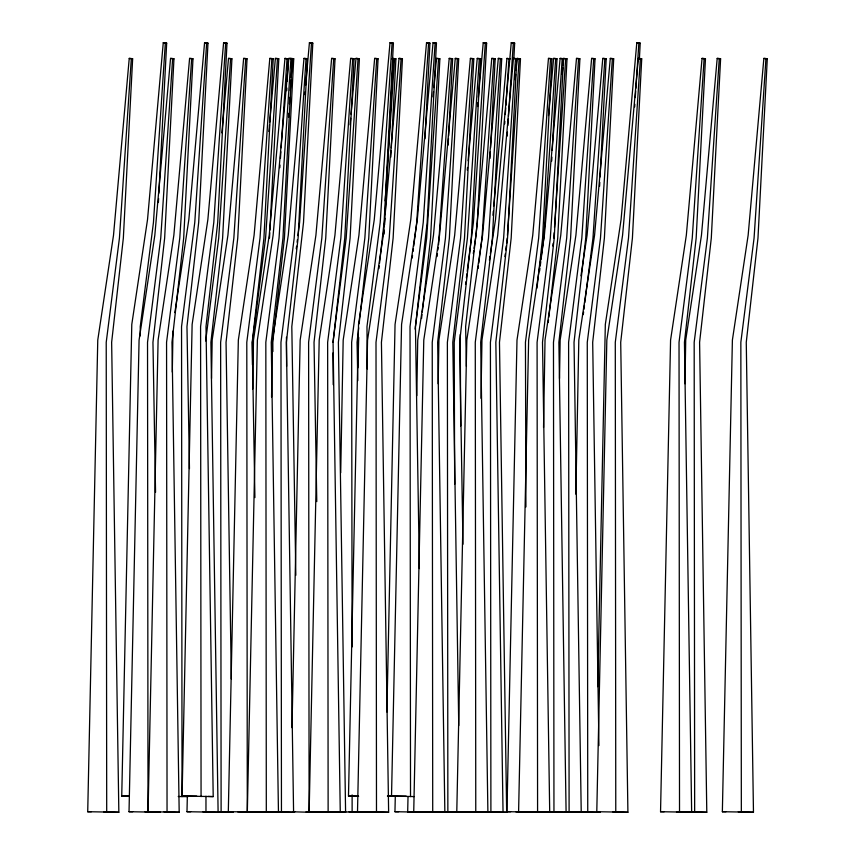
<?xml version="1.0" encoding="UTF-8"?>
<svg xmlns="http://www.w3.org/2000/svg" width="855" height="855" viewBox="0 0 855 855"><rect width="100%" height="100%" fill="white"/><g stroke="black" fill="none" stroke-linecap="round" stroke-linejoin="round"><path stroke-width="1.28" d="M172.293 372.085L172.988 331.035M211.527 378.476L212.168 340.066L227.922 235.221L243.643 58.407L244.979 58.407L247.052 58.813L237.754 238.085L226.051 342.299L231.331 678.923M252.653 389.068L253.486 340.066L269.229 235.221L284.961 58.407L288.37 58.813L287.195 81.385M271.548 397.009L272.51 340.066L288.263 235.221L303.985 58.407L305.321 58.407L307.394 58.813L298.096 238.085L286.382 342.299L293.586 812.25L266.268 811.823M357.85 367.874L358.715 337.447M416.791 395.683L417.732 340.066L433.474 235.221L449.206 58.407L450.542 58.407L452.616 58.813L448.619 135.838M438.177 383.767L438.914 340.066L454.668 235.221L470.389 58.407L471.725 58.407L473.798 58.813L464.5 238.085L452.797 342.299L458.75 725.585M480.98 398.334L481.964 340.066L497.706 235.221L513.438 58.407L514.774 58.407L516.848 58.813L507.539 238.085L495.836 342.299L503.039 812.25M543.545 427.468L545.02 340.066L560.762 235.221L576.494 58.407L577.83 58.407L579.904 58.813L570.595 238.085L558.892 342.299L566.096 812.25L538.03 811.823M559.512 378.476L560.153 340.066L575.907 235.221L591.628 58.407L592.964 58.407L595.037 58.813L585.739 238.085L574.026 342.299L581.229 812.25L565.07 811.823M684.983 383.767L685.721 340.066L701.463 235.221L717.195 58.407L718.531 58.407L720.605 58.813L711.296 238.085L699.593 342.299L706.796 812.25L679.469 811.823M87.723 811.716L97.769 340.066L113.512 235.221L129.244 58.407L130.58 58.407L132.643 58.813L123.344 238.085L111.642 342.299L118.845 812.25L87.723 811.716L91.367 811.716M129.34 796.272L121.741 796.058L131.788 324.408L147.53 219.553L163.262 42.75L164.598 42.75L166.672 43.156L158.88 193.209M144.965 811.823L160.152 812.25L129.03 811.716L139.076 340.066L154.83 235.221L170.551 58.407L171.887 58.407L173.96 58.813L164.652 238.085L152.949 342.299L155.557 492.266M148.065 811.716L158.1 340.066L173.854 235.221L189.586 58.407L190.911 58.407L192.984 58.813L183.686 238.085L171.983 342.299L179.187 812.25L148.065 811.716L152.917 811.716M182.083 796.058L192.129 324.408L207.872 219.553L223.604 42.75L224.94 42.75L227.003 43.156L217.704 222.428L206.002 326.642L213.205 796.593L182.083 796.058L196.746 796.123M221.883 132.856L228.509 58.407L229.845 58.407L231.919 58.813L222.61 238.085L210.907 342.299L218.111 812.25L186.989 811.716L187.352 795.706M259.375 811.823L279.927 812.25L228.306 811.716L238.342 340.066L254.095 235.221L269.817 58.407L271.153 58.407L273.226 58.813L263.928 238.085L252.214 342.299L254.908 497.599M291.993 727.658L300.158 340.066L315.912 235.221L331.633 58.407L332.969 58.407L335.042 58.813L325.744 238.085L314.031 342.299L316.777 501.607M351.02 114.239L355.99 58.407L357.326 58.407L359.399 58.813L350.09 238.085L338.388 342.299L345.591 812.25L309.147 811.716L319.193 340.066L334.936 235.221L350.668 58.407L352.004 58.407L354.077 58.813L344.768 238.085L333.065 342.299L340.269 812.25L325.082 811.823M340.696 472.826L343.186 340.066L358.929 235.221L374.661 58.407L375.997 58.407L378.07 58.813L368.762 238.085L359.132 323.831M358.608 796.336L348.487 796.058L358.534 324.408L374.276 219.553L390.008 42.75L391.344 42.75L393.418 43.156L384.109 222.428L379.524 263.319M379.396 812.25L357.508 811.716L367.554 340.066L383.307 235.221L399.029 58.407L400.364 58.407L402.438 58.813L393.129 238.085L381.426 342.299L388.63 812.25L349.075 811.823M386.888 712.001L395.053 324.408L410.795 219.553L426.527 42.75L427.863 42.75L429.937 43.156L424.978 138.767M410.892 811.823L426.079 812.25L394.957 811.716L395.309 795.706M455.255 58.407L457.329 58.813L445.444 238.085L432.235 342.299L432.716 812.25L413.735 811.716L423.781 340.066L439.534 235.221L455.255 58.407L456.591 58.407L458.665 58.813L449.367 238.085L437.653 342.299L444.857 812.25L407.685 811.716L408.017 797.042M498.294 58.407L500.367 58.813L488.494 238.085L475.273 342.299L475.765 812.25L456.784 811.716L466.819 340.066L482.573 235.221L498.294 58.407L499.63 58.407L501.703 58.813L492.405 238.085L480.692 342.299L487.895 812.25L469.192 811.823M553.217 812.25L506.951 811.716L516.997 340.066L532.751 235.221L548.472 58.407L549.808 58.407L551.881 58.813L542.583 238.085L536.951 288.21M538.073 812.25L518.6 811.716L528.636 340.066L544.389 235.221L560.111 58.407L561.446 58.407L563.52 58.813L554.222 238.085L542.508 342.299L549.712 812.25L534.525 811.823M575.853 494.179L578.814 340.066L594.567 235.221L610.288 58.407L611.624 58.407L613.698 58.813L604.389 238.085L592.686 342.299L598.928 745.592M597.731 686.651L605.329 324.408L621.083 219.553L636.804 42.75L640.213 43.156L639.39 59.091M596.79 811.716L606.836 340.066L622.579 235.221L638.311 58.407L639.647 58.407L641.72 58.813L632.411 238.085L620.709 342.299L627.912 812.25L596.79 811.716L600.434 811.716M660.541 811.716L670.577 340.066L686.33 235.221L702.051 58.407L703.387 58.407L705.461 58.813L696.162 238.085L684.449 342.299L691.652 812.25L660.541 811.716L664.175 811.716M722.357 811.716L732.393 340.066L748.146 235.221L763.868 58.407L765.204 58.407L767.277 58.813L757.979 238.085L746.265 342.299L753.469 812.25L722.357 811.716L725.991 811.716M158.399 202.507L158.603 198.52M174.869 312.62L188.848 219.553L204.569 42.75L205.905 42.75L207.979 43.156L198.681 222.428L186.967 326.642L189.468 468.615M269.496 238.085L269.774 232.774M269.913 230.113L278.794 58.813L276.721 58.407L275.385 58.407L269.71 122.222M286.714 90.683L286.853 88.022M292.26 58.813L282.952 238.085L271.249 342.299L278.452 812.25M252.182 811.716L247.33 811.716L257.376 340.066L273.119 235.221L288.851 58.407L291.662 58.407L293.735 58.813L284.426 238.085L272.724 342.299L272.905 351.555M305.63 85.286L309.414 42.75L310.739 42.75L312.812 43.156L303.514 222.428L291.812 326.642L295.83 575.276M384.109 234.099L384.312 230.113M384.59 224.801L384.932 218.164M385.145 214.178L393.204 58.813L391.868 58.813M390.81 157.085L391.163 150.437M391.301 147.787L395.918 58.813L392.509 58.407L395.918 58.813M414.151 796.593L391.526 796.058L401.572 324.408L417.326 219.553L433.047 42.75L434.383 42.75L436.456 43.156L427.158 222.428L415.445 326.642L419.377 568.607M433.87 87.659L436.478 58.407L437.813 58.407L439.876 58.813L430.578 238.085L422.285 311.957M448.138 145.126L448.48 138.489M468.123 160.772L477.229 58.407L478.554 58.407L480.628 58.813L471.329 238.085L459.627 342.299L462.983 544.272M478.373 97.256L483.225 42.75L484.561 42.75L486.634 43.156L477.325 222.428L465.622 326.642L466.403 366.314M490.011 158.41L490.364 151.773M490.567 147.787L495.184 58.813L493.111 58.407L491.775 58.407L476.053 235.221L474.076 248.324M513.823 59.091L514.657 43.156L511.247 42.75L495.515 219.553L490.396 253.636M516.003 70.377L517.072 58.407L520.481 58.813L511.172 238.085L499.47 342.299L506.673 812.25L451.643 811.823M551.689 161.061L551.903 157.085M552.245 150.437L557 58.813L554.927 58.407L553.591 58.407L548.504 115.575M563.018 65.055L563.616 58.407L567.015 58.813L557.717 238.085L548.825 317.237M599.579 186.294L599.783 182.307M600.06 176.996L606.195 58.813L604.122 58.407L602.786 58.407L587.064 235.221L580.962 275.844M129.244 58.407L131.317 58.813L119.433 238.085L106.223 342.299L106.704 812.25M163.262 42.75L165.336 43.156L153.451 222.428L140.241 326.642L140.295 335.897M170.551 58.407L172.625 58.813L160.74 238.085L147.53 342.299L148.011 812.25M189.586 58.407L191.648 58.813L179.774 238.085L166.565 342.299L167.046 812.25M204.569 42.75L206.643 43.156L194.769 222.428L181.549 326.642L182.04 796.593L188.1 796.593M223.604 42.75L225.677 43.156L213.793 222.428L200.583 326.642L201.064 796.593M228.509 58.407L230.583 58.813L218.698 238.085L205.66 340.974M243.643 58.407L245.716 58.813L233.843 238.085L220.633 342.299L221.114 812.25L233.244 812.25L218.068 811.823M269.817 58.407L271.89 58.813L260.016 238.085L246.796 342.299L247.287 812.25M275.385 58.407L277.458 58.813L265.584 238.085L252.375 342.299L252.492 364.786M279.809 167.708L279.991 165.047M280.429 158.41L280.868 151.773M281.135 147.787L287.034 58.813L284.961 58.407M288.851 58.407L290.924 58.813L279.04 238.085L265.83 342.299L266.311 812.25M288.53 117.242L288.787 113.255M289.407 103.968L289.845 97.32M290.283 90.683L290.989 80.06M291.17 77.399L292.399 58.813L290.187 58.407M303.985 58.407L306.058 58.813L294.184 238.085L280.964 342.299L281.455 812.25M309.414 42.75L311.477 43.156L299.603 222.428L297.935 235.617M331.633 58.407L333.707 58.813L321.833 238.085L308.612 342.299L309.104 812.25L321.234 812.25L306.047 811.823M350.668 58.407L352.741 58.813L340.856 238.085L327.647 342.299L328.128 812.25M355.99 58.407L358.063 58.813L346.179 238.085L332.969 342.299M374.661 58.407L376.734 58.813L364.85 238.085L351.64 342.299L352.11 646.925M390.008 42.75L392.082 43.156L380.197 222.428L366.987 326.642L367.223 368.965M385.167 200.904L385.52 195.592M386.043 187.619L386.567 179.657M386.92 174.345L394.583 58.813M399.029 58.407L401.102 58.813L389.217 238.085L376.008 342.299L376.489 812.25M426.527 42.75L428.601 43.156L416.716 222.428L413.713 246.165M433.047 42.75L435.12 43.156L423.246 222.428L410.026 326.642L410.518 796.593M436.478 58.407L438.551 58.813L426.666 238.085L415.124 329.1M449.206 58.407L451.28 58.813L438.562 244.68M470.389 58.407L472.462 58.813L460.589 238.085L447.379 342.299L447.86 812.25L466.83 812.25M477.229 58.407L479.292 58.813L467.418 238.085L454.208 342.299L454.668 484.272M483.225 42.75L485.298 43.156L473.413 222.428L467.225 271.238M491.775 58.407L493.848 58.813L481.964 238.085L478.789 263.148M504.674 123.879L504.845 121.228M505.294 114.591L505.733 107.944M505.904 105.293L508.982 58.813L506.908 58.407L493.784 205.97M507.154 136.105L507.421 132.13M507.859 125.482L508.298 118.845M508.479 116.195L513.321 43.156L511.247 42.75M513.438 58.407L515.512 58.813L503.627 238.085L490.417 342.299L490.898 812.25M507.443 235.424L519.145 58.813L517.072 58.407M548.472 58.407L550.545 58.813L538.661 238.085L525.451 342.299L525.921 506.94M553.591 58.407L555.664 58.813L543.78 238.085L541.108 259.193M560.111 58.407L562.184 58.813L550.31 238.085L537.09 342.299L537.581 812.25M553.805 238.085L554.158 232.774M554.51 227.462L565.679 58.813L563.616 58.407M576.494 58.407L578.568 58.813L566.683 238.085L553.474 342.299L553.955 812.25M591.628 58.407L593.701 58.813L581.827 238.085L568.607 342.299L569.099 812.25L599.889 812.25L584.702 811.823M602.786 58.407L604.859 58.813L592.975 238.085L584.788 302.723M610.288 58.407L612.362 58.813L600.477 238.085L587.267 342.299L587.748 812.25L572.572 811.823M634.656 106.896L634.827 104.235M635.265 97.598L635.714 90.961M635.885 88.3L638.877 43.156L636.804 42.75M638.311 58.407L640.384 58.813L628.5 238.085L615.29 342.299L615.771 812.25M702.051 58.407L704.125 58.813L692.251 238.085L679.03 342.299L679.522 812.25M717.195 58.407L719.269 58.813L707.384 238.085L694.175 342.299L694.655 812.25M763.868 58.407L765.941 58.813L754.067 238.085L740.847 342.299L741.338 812.25M268.887 131.52L269.475 124.883M304.797 94.595L305.032 91.934M350.08 124.883L350.668 118.236M433.047 96.957L433.517 91.645M467.29 170.081L467.525 167.42M477.55 106.565L477.902 102.568M492.961 215.278L493.314 211.292M515.18 79.675L515.651 74.364M562.195 74.364L562.782 67.716M358.683 327.786L357.059 342.299L357.818 380.657M378.925 268.598L379.225 265.958M421.536 318.552L421.985 314.597M548.237 322.506L548.525 319.866M296.257 248.805L296.589 246.165M297.091 242.211L297.433 239.571M412.206 258.039L412.538 255.399M413.04 251.445L413.371 248.805M437.055 256.553L437.386 253.914M437.888 249.959L438.23 247.319M465.558 284.426L465.89 281.787M466.392 277.832L466.894 273.867M478.127 268.427L478.458 265.787M504.92 256.553L505.262 253.914M505.765 249.959L506.256 246.005M506.598 243.365L507.261 238.085M539.601 271.067L539.933 268.427M540.274 265.787L540.777 261.833M552.8 246.005L553.132 243.365M583.281 314.597L583.612 311.957M583.944 309.318L584.446 305.363M473.296 253.561L473.691 250.943M489.413 260.187L490.011 256.254M165.336 43.156L166.672 43.156M206.643 43.156L207.979 43.156M225.677 43.156L227.003 43.156M311.477 43.156L312.812 43.156M392.082 43.156L393.418 43.156M428.601 43.156L429.937 43.156M435.12 43.156L436.456 43.156M485.298 43.156L486.634 43.156M513.321 43.156L514.657 43.156M638.877 43.156L640.213 43.156M506.908 58.407L510.317 58.813L508.982 58.813M131.317 58.813L132.643 58.813M172.625 58.813L173.96 58.813M191.648 58.813L192.984 58.813M230.583 58.813L231.919 58.813M245.716 58.813L247.052 58.813M271.89 58.813L273.226 58.813M277.458 58.813L278.794 58.813M287.034 58.813L288.37 58.813M290.924 58.813L293.735 58.813M306.058 58.813L307.394 58.813M333.707 58.813L335.042 58.813M352.741 58.813L354.077 58.813M358.063 58.813L359.399 58.813M376.734 58.813L378.07 58.813M401.102 58.813L402.438 58.813M438.551 58.813L439.876 58.813M451.28 58.813L452.616 58.813M457.329 58.813L458.665 58.813M472.462 58.813L473.798 58.813M479.292 58.813L480.628 58.813M493.848 58.813L495.184 58.813M500.367 58.813L501.703 58.813M515.512 58.813L516.848 58.813M519.145 58.813L520.481 58.813M550.545 58.813L551.881 58.813M555.664 58.813L557 58.813M562.184 58.813L563.52 58.813M565.679 58.813L567.015 58.813M578.568 58.813L579.904 58.813M593.701 58.813L595.037 58.813M604.859 58.813L606.195 58.813M612.362 58.813L613.698 58.813M640.384 58.813L641.72 58.813M704.125 58.813L705.461 58.813M719.269 58.813L720.605 58.813M765.941 58.813L767.277 58.813M121.741 796.058L129.02 796.058M348.487 796.058L358.202 796.058M387.433 796.058L406.2 796.123M129.03 811.716L132.675 811.716M186.989 811.716L190.633 811.716M228.306 811.716L231.94 811.716M292.549 811.716L294.975 811.716M309.147 811.716L312.791 811.716M357.508 811.716L362.37 811.716M394.957 811.716L398.601 811.716M407.685 811.716L411.33 811.716M413.735 811.716L417.379 811.716M456.784 811.716L461.636 811.716M506.951 811.716L510.595 811.716M518.6 811.716L522.234 811.716M336.934 811.823L364.262 812.25M387.539 796.123L395.128 796.336M208.139 796.443L213.205 796.593M738.282 811.823L753.469 812.25M178.235 796.486L182.04 796.593M691.61 811.823L706.796 812.25M676.465 811.823L691.652 812.25M612.725 811.823L627.912 812.25M577.2 811.823L592.387 812.25M550.909 811.823L569.099 812.25M525.889 811.823L543.192 812.25M515.875 811.823L531.051 812.25M487.852 811.823L506.673 812.25M481.333 811.823L496.509 812.25M475.711 811.823L494.532 812.25M466.189 811.823L481.376 812.25M444.814 811.823L459.99 812.25M439.502 811.823L454.689 812.25M432.673 811.823L447.86 812.25M423.62 811.823L444.857 812.25M373.443 811.823L388.63 812.25M366.923 811.823L382.11 812.25M354.782 811.823L369.969 812.25M330.404 811.823L345.591 812.25M318.263 811.823L333.45 812.25M292.645 811.79L309.104 812.25M278.399 811.823L293.586 812.25M247.234 811.823L267.786 812.25M244.231 811.823L259.418 812.25M237.669 811.823L252.856 812.25M202.924 811.823L221.114 812.25M164 811.823L179.187 812.25M103.658 811.823L118.845 812.25M460.247 334.572L460.663 425.95M333.023 352.88L333.204 384.622M286.446 337.223L286.607 366.314M352.121 794.915L352.121 812.25M205.97 796.251L205.97 812.25"/></g></svg>
